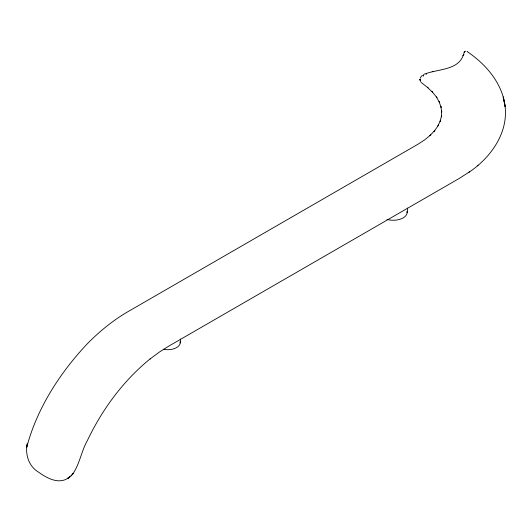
<?xml version="1.0" encoding="UTF-8"?>
<svg xmlns="http://www.w3.org/2000/svg" width="532" height="532" viewBox="0 0 532 532"><rect width="100%" height="100%" fill="white"/><g stroke="black" fill="none" stroke-linecap="round" stroke-linejoin="round"><path stroke-width="0.8" d="M180.188 342.974L180.614 339.01M407.126 212.793L407.632 208.092M463.179 55.654L463.492 54.51C458.504 70.756 437.683 68.648 423.532 74.48M420.001 79.315C420.812 82.972 419.256 77.187 420.214 80.305M463.811 53.147L464.529 51.777L465.593 51.198M420.519 80.379L420.739 81.689M420.313 77.699L422.322 75.311M69.313 477.31L67.85 478.228L71.002 475.927L73.263 473.287L72.751 473.999C79.767 463.964 81.31 451.183 87.348 440.589C102.33 409.228 123.424 380.46 150.563 358.561L150.071 358.954L159.44 352.031L168.89 346.066L459.422 178.326L469.596 171.783M433.121 71.514L432.183 71.594M420.12 79.095L420.506 78.703M71.002 475.927L72.631 474.165M468.911 172.308C490.291 158.017 508.2 133.525 505.141 106.639C502.441 83.271 485.949 64.199 467.063 51.498L467.089 51.531M69.227 477.31L69.765 476.845L68.528 477.876M477.364 165.798L478.102 165.233M68.309 477.989C58.467 484.832 46.337 477.842 38.131 471.857C28.775 466.258 24.944 454.135 27.252 443.808L26.766 447.099C36.994 408.51 59.637 373.331 86.782 344.33L87.155 343.938C99.171 331.729 112.491 320.743 127.281 312.058L417.82 144.318L424.762 139.816L430.76 134.882L429.903 135.653L434.817 130.406L434.112 131.417L438.654 124.874L437.916 125.931L440.596 120.232L440.084 121.456L441.6 115.65L441.361 116.9L441.68 111.035L441.706 112.152L440.848 106.3L441.108 107.384L439.08 101.612L439.552 102.59L436.366 96.957L437.011 97.775L432.07 91.584L432.689 92.355L427.302 87.261L428.034 87.82L421.071 82.367M180.142 341.75A12.462 7.195 0 0 1 163.351 349.245M407.073 211.437A13.832 7.987 0 0 1 401.148 218.871A13.832 7.987 0 0 1 387.003 219.39M463.186 55.474L463.299 55.055L463.186 55.474M423.306 75.571L423.199 75.963L423.306 75.571M463.897 54.065L463.658 54.603L463.897 54.065M426.478 73.722L426.199 74.074L426.478 73.722M464.529 51.777L464.21 52.156L464.529 51.777M505.141 106.639L503.265 97.063L505.141 106.639"/></g></svg>
